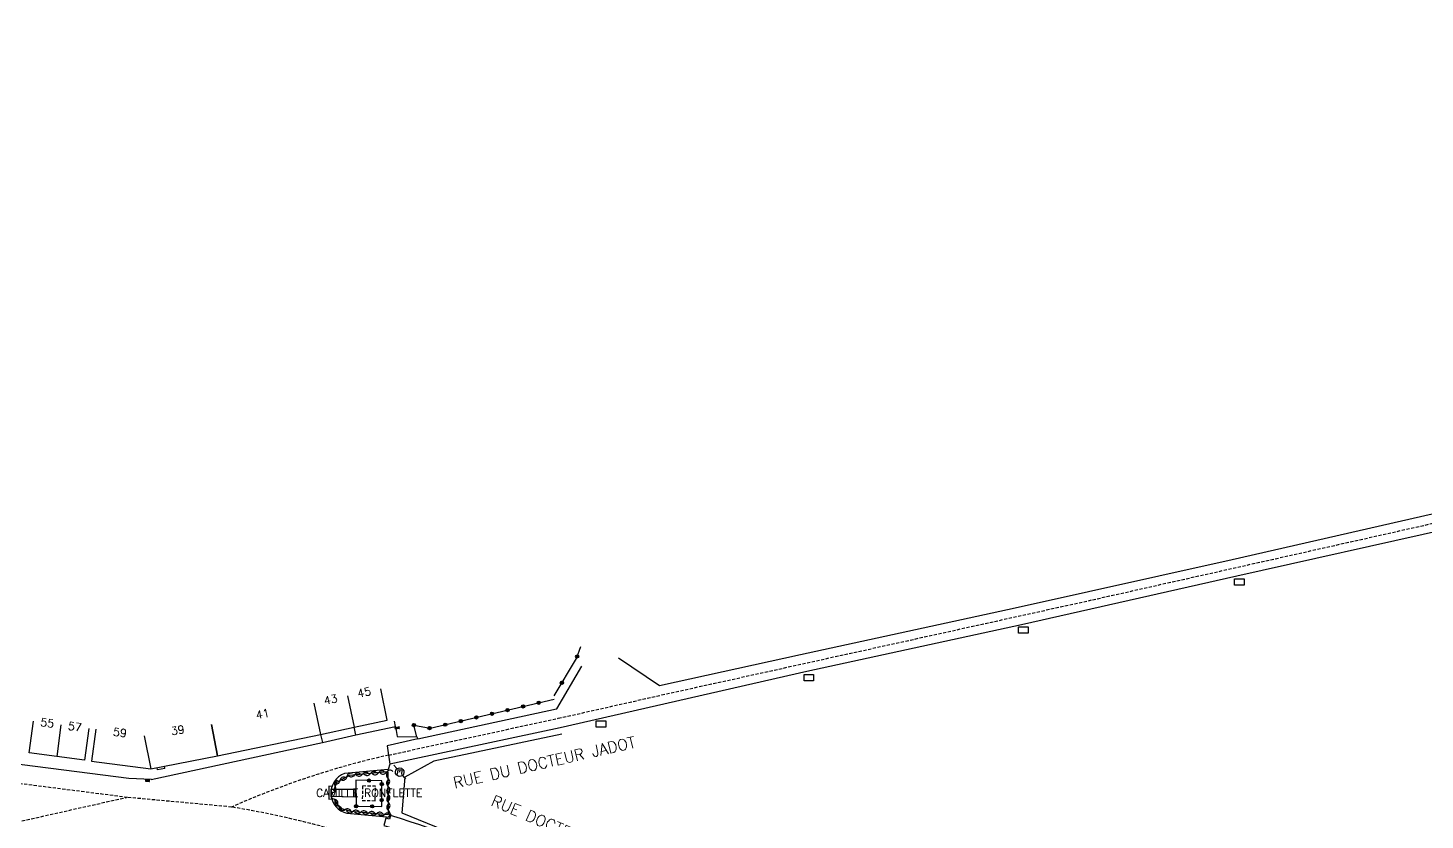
# Model space of a CAD drawing. Header units: millimetres. Extents: x 104999 to 106000, y 137000 to 138000.
# Drawn here: x 105400.2 to 105618.4, y 137814.3 to 137938 of the extents above; entities that cross this region are included whole.
import ezdxf
from ezdxf.enums import TextEntityAlignment as Align

# ---------------------------------------------------------------- set-up
doc = ezdxf.new("R2010")
doc.units = ezdxf.units.MM
doc.linetypes.add('DASHED', pattern=[0.75, 0.5, -0.25])
doc.layers.get('0').update_dxf_attribs({"linetype": 'CONTINUOUS'})
for name, color, linetype in [('W0001', 6, 'DASHED'), ('W0008', 7, 'CONTINUOUS'), ('W0100', 7, 'CONTINUOUS'), ('W0112', 1, 'DASHED'), ('W0310', 3, 'CONTINUOUS'), ('W0322', 7, 'CONTINUOUS'), ('W0330', 7, 'CONTINUOUS'), ('W0334', 7, 'CONTINUOUS'), ('W0400', 7, 'CONTINUOUS'), ('W0471', 7, 'CONTINUOUS'), ('W0984', 7, 'CONTINUOUS'), ('W0989', 7, 'CONTINUOUS'), ('W0991', 7, 'CONTINUOUS'), ('W1102', 7, 'CONTINUOUS'), ('W1471', 7, 'CONTINUOUS')]:
    doc.layers.add(name, color=color, linetype=linetype)
doc.styles.get("Standard").update_dxf_attribs({"font": 'romans.shx', "width": 0.85})

# ---------------------------------------------------------------- blocks, each defined once
blk = doc.blocks.new('T400')
for p, q in [((-0.15, 0.3), (0.15, 0.3)), ((-0.15, -0.25), (-0.15, 0.3)), ((-0.15, 0.15), (0.15, 0.15)), ((-0.15, 0), (0.15, 0)), ((0.15, 0.3), (0.15, -0.25)), ((-0.15, -0.15), (0.15, -0.15)), ((-0.15, -0.25), (-0.15, -0.3)), ((-0.15, -0.3), (0.15, -0.3)), ((0.15, -0.3), (0.15, -0.25))]:
    blk.add_line(p, q)
blk = doc.blocks.new('T471')
for p, q in [((-0.333334, 0.333334), (-0.333334, -0.333334)), ((-0.333334, 0.333334), (0.333334, 0.333334)), ((-0.333334, 0), (0, 0)), ((0.500001, 0.500001), (1.000002, 1.000002)), ((-0.500001, -0.500001), (-1.000002, -1.000002)), ((-0.333334, -0.333334), (0.333334, -0.333334))]:
    blk.add_line(p, q)
blk.add_ellipse((0, 0), major_axis=(0.471405, 0.471405), ratio=1, start_param=5.4977871438, end_param=11.780972451)
blk = doc.blocks.new('t310o')
at = {"color": 0, "linetype": 'Continuous'}
for centre, start, end in [((-0.5, 0.38), 216.8699, 323.1304), ((0.5, -0.37), 36.8699, 143.1303)]:
    blk.add_arc(centre, 0.625, start, end, dxfattribs=at)
blk = doc.blocks.new('t322o')
at = {"color": 0, "linetype": 'Continuous'}
for radius in [0.25, 0.15]:
    blk.add_circle((0, 0), radius, dxfattribs=at)
blk = doc.blocks.new('T1471')
at = {"color": 0, "linetype": 'Continuous', "flags": 128}
blk.add_lwpolyline([(-0.75, -0.5), (-0.75, 0.5), (0.75, 0.5), (0.75, -0.5), (-0.75, -0.5)], dxfattribs=at)

msp = doc.modelspace()

# ---------------------------------------------------------------- linework, layer by layer
at = {"layer": 'W0001'}
msp.add_lwpolyline([(105483.03, 137830.19), (105499.18, 137833.84), (105566.47, 137848.7), (105631.34, 137863.27), (105693.81, 137877.15), (105745.49, 137888.46), (105792.77, 137898.95), (105823.24, 137905.78), (105835.28, 137908.43), (105843.36, 137910.24), (105849.12, 137911.56), (105854.38, 137912.75), (105858.99, 137913.97), (105862.31, 137915.11), (105865.22, 137916.54), (105868.35, 137918.5), (105871.76, 137921.08), (105874.82, 137923.42), (105880.25, 137927.58), (105884.97, 137931.15), (105890.26, 137934.42), (105895.46, 137936.04), (105900.07, 137936.45)], dxfattribs=at)
for points in [[(105432, 137816.34), (105415.72, 137817.84), (105390.75, 137821.03), (105377.71, 137822.76), (105374.54, 137823.18), (105361.05, 137824.94), (105325.06, 137829.63), (105309.1, 137831.76), (105291.9, 137834.02), (105280.25, 137835.51), (105264.84, 137837.23), (105246.33, 137838.79), (105230.87, 137839.66), (105219.91, 137840.04), (105167.15, 137841.86), (105149.22, 137842.46), (105130.6, 137841.74, 0.314611)], [(105432, 137816.34, -0.048523), (105456.52, 137824.45), (105483.03, 137830.19)], [(105144.04, 137757.95), (105176.69, 137764.95), (105200.84, 137770.27), (105221.97, 137774.93), (105247.71, 137780.61), (105270.39, 137785.61), (105285.81, 137789.01), (105297.03, 137791.49), (105330.48, 137798.88), (105343.46, 137801.73), (105363.41, 137806.11), (105415.62, 137817.85, 0.591837)], [(105432, 137816.34, -0.039176), (105455.16, 137810.61, -0.057606), (105477.92, 137800.88), (105511.41, 137780.94), (105518.76, 137776.62), (105524.04, 137773.51), (105562.78, 137750.93), (105593.16, 137732.92), (105609.05, 137723.66), (105658.6, 137694.72), (105710.16, 137664.69), (105719.21, 137659.43), (105734.24, 137651.26), (105753.4, 137641.63), (105781.67, 137627.35), (105809.49, 137613.3, 0.003427), (105819.17, 137610.72), (105828.51, 137608.1, -0.075468), (105840.58, 137603.07)]]:
    msp.add_lwpolyline(points, format="xyb", dxfattribs=at)
at = {"layer": 'W0008'}
for points in [[(105900.1, 137937.89), (105900.04, 137935.02), (105896.15, 137934.76), (105892.57, 137933.88), (105888.98, 137932.15), (105883.55, 137928.24), (105875.21, 137921.81), (105867.71, 137916.17), (105861.84, 137913.21), (105855.01, 137911.33), (105836.71, 137907.38), (105823.79, 137904.56), (105791.5, 137897.3), (105756.41, 137889.5), (105719.74, 137881.49), (105685.56, 137873.93), (105653.16, 137866.73), (105622.07, 137859.79), (105589.02, 137852.36), (105555.36, 137844.81), (105521.85, 137837.48), (105483.31, 137828.71)], [(105900.11, 137937.98), (105894.44, 137937.38), (105889.35, 137935.68), (105884.66, 137932.82), (105874.52, 137925.09), (105867.89, 137919.97), (105864.27, 137917.64), (105862.42, 137916.74), (105857.86, 137915.15), (105838.24, 137910.46), (105823.68, 137907.22), (105790.15, 137899.73), (105755.71, 137892.02), (105718.34, 137883.95), (105685.25, 137876.65), (105652.32, 137869.27), (105621.34, 137862.48), (105588.29, 137854.94), (105554.37, 137847.41), (105520.88, 137840.1), (105498.81, 137835.28), (105492.44, 137839.56)], [(105482.75, 137831.66), (105482.78, 137831.67), (105486.68, 137838.32)], [(105419.45, 137820.63), (105446.18, 137826.42), (105451.43, 137827.59), (105457.63, 137828.93), (105457.86, 137827.33), (105460.94, 137827.3), (105461.07, 137827.01), (105482.75, 137831.66)]]:
    msp.add_lwpolyline(points, dxfattribs=at)
for points in [[(105419.52, 137820.62), (105415.98, 137820.79), (105391.12, 137823.96), (105382.91, 137825.06), (105374.31, 137826.21), (105347.09, 137829.83), (105328.03, 137832.27), (105305.96, 137835.16, -0.221148), (105295.96, 137839.8, -0.264041), (105294.34, 137849.72), (105298.65, 137866.59)], [(105483.31, 137828.71), (105456.73, 137823.01), (105456.47, 137822.22), (105449.63, 137821.57, 0.740603), (105450.03, 137815.37), (105456.76, 137814.78)]]:
    msp.add_lwpolyline(points, format="xyb", dxfattribs=at)
at = {"layer": 'W0100'}
for points in [[(105429.81, 137824.32), (105445.88, 137827.66), (105451.17, 137828.83), (105456.32, 137829.89), (105455.31, 137834.78)], [(105409.71, 137828.62), (105409.06, 137823.66), (105404.71, 137824.23), (105400.41, 137824.81), (105401.08, 137829.77)], [(105410.81, 137828.48), (105410.14, 137823.52), (105419.37, 137822.28), (105429.81, 137824.32), (105428.85, 137829.22)]]:
    msp.add_lwpolyline(points, dxfattribs=at)
at = {"layer": 'W0112'}
msp.add_lwpolyline([(105452.41, 137817.37), (105454.43, 137817.32), (105454.49, 137819.58), (105452.47, 137819.63)], close=True, dxfattribs=at)
at = {"layer": 'W0310'}
msp.add_lwpolyline([(105448.05, 137817.56), (105448.85, 137816.21), (105450.59, 137815.67), (105456.52, 137815.15), (105456.44, 137821.81), (105450.35, 137821.27), (105448.41, 137820.17), (105447.9, 137818.82)], dxfattribs=at)
at = {"layer": 'W0322'}
for points in [[(105482.36, 137833.7), (105485.86, 137839.52), (105486.54, 137841.39)], [(105460.48, 137829.13), (105463.04, 137828.64), (105482.36, 137833.18)]]:
    msp.add_lwpolyline(points, dxfattribs=at)
msp.add_lwpolyline([(105451.45, 137816.46), (105455.45, 137816.43), (105455.46, 137820.43), (105451.41, 137820.52)], close=True, dxfattribs=at)
at = {"layer": 'W0330'}
msp.add_lwpolyline([(105483.58, 137827.72), (105463.6, 137823.48), (105459.07, 137821.01), (105458.59, 137815.43), (105467.89, 137811.61), (105475.89, 137807.55), (105480.36, 137804.76), (105526.47, 137777.77), (105563.62, 137756.5), (105606.03, 137732.18), (105608.33, 137735.74)], dxfattribs=at)
at = {"layer": 'W0334'}
for p, q in [((105420.45, 137822.13), (105420.38, 137822.47)), ((105421.59, 137822.35), (105421.52, 137822.7))]:
    msp.add_line(p, q, dxfattribs=at)
for points in [[(105451.43, 137827.59), (105451.15, 137828.82)], [(105457.63, 137828.93), (105457.43, 137829.77)], [(105460.94, 137827.3), (105460.48, 137829.13)], [(105445.87, 137827.65), (105446.18, 137826.42)], [(105461.07, 137827.01), (105456.31, 137825.89), (105456.73, 137823.01)], [(105421.59, 137822.35), (105420.45, 137822.13)], [(105447.69, 137819.55), (105447.22, 137819.59), (105447.18, 137817.59), (105447.65, 137817.62)], [(105447.56, 137818.02), (105451.29, 137817.91), (105451.29, 137819.08), (105447.57, 137819.1)]]:
    msp.add_lwpolyline(points, dxfattribs=at)
msp.add_lwpolyline([(105616.64, 137725.15), (105615.62, 137725.48), (105615.25, 137725.21), (105611.3, 137727.52), (105566.52, 137753.6), (105526.03, 137777.24), (105517.61, 137782.17), (105513.78, 137784.47), (105480.23, 137804.49, 0.07005), (105456.83, 137815), (105456.66, 137814.45), (105456.11, 137814.61), (105455.89, 137813.8), (105455.79, 137813.43, -0.071669), (105479.29, 137802.95), (105512.85, 137782.92), (105516.7, 137780.62), (105525.12, 137775.68), (105565.62, 137752.05), (105610.4, 137725.96), (105659.95, 137697.02)], format="xyb", dxfattribs=at)
at = {"layer": 'W1102'}
for p, q in [((105450.09, 137833.71), (105451.17, 137828.83)), ((105444.87, 137832.55), (105445.88, 137827.66)), ((105405.36, 137829.19), (105404.71, 137824.23)), ((105418.36, 137827.46), (105419.37, 137822.28))]:
    msp.add_line(p, q, dxfattribs=at)
msp.add_lwpolyline([(105428.85, 137829.22), (105429.81, 137824.32)], dxfattribs=at)

# ---------------------------------------------------------------- block references
at = {"layer": 'W0310'}
for p, rotation in [((105456.2, 137821.79), 185.1157950173379), ((105448.18, 137819.56), 249.286666456978), ((105448.93, 137820.47), 209.442323930605), ((105450.02, 137821.08), 209.442323930605), ((105451.22, 137821.35), 185.1157950173379), ((105452.46, 137821.46), 185.1157950173379), ((105453.71, 137821.57), 185.1157950173379), ((105454.95, 137821.68), 185.1157950173379), ((105456.45, 137820.81), 90.72369043655641), ((105456.47, 137819.56), 90.72369043655641), ((105448.05, 137817.56), 300.642835059078), ((105456.48, 137818.31), 90.72369043655641), ((105456.5, 137817.06), 90.72369043655641), ((105448.69, 137816.48), 300.642835059078), ((105449.74, 137815.93), 342.672438624555), ((105450.95, 137815.64), 354.968619985584), ((105452.2, 137815.53), 354.968619985584), ((105453.44, 137815.42), 354.968619985584), ((105454.69, 137815.31), 354.968619985584), ((105456.51, 137815.81), 90.72369043655641), ((105455.93, 137815.2), 354.968619985584)]:
    msp.add_blockref('t310o', p, dxfattribs=dict(at, rotation=rotation))
at = {"layer": 'W0322'}
for p, rotation in [((105485.98, 137839.84), 70.05370684143874), ((105483.59, 137835.74), 58.94349483762876), ((105472.67, 137830.9), 13.2364027605452), ((105475.1, 137831.47), 13.2364027605452), ((105477.53, 137832.05), 13.2364027605452), ((105479.97, 137832.62), 13.2364027605452), ((105460.48, 137829.13), 349.17572261749), ((105462.93, 137828.66), 349.17572261749), ((105465.37, 137829.19), 13.2364027605452), ((105467.8, 137829.76), 13.2364027605452), ((105470.23, 137830.33), 13.2364027605452), ((105453.47, 137820.47), 178.83464980187), ((105455.46, 137819.92), 89.94993754480271), ((105451.45, 137816.46), 359.5567312068), ((105453.95, 137816.44), 359.5567312068), ((105455.45, 137817.42), 89.94993754480271)]:
    msp.add_blockref('t322o', p, dxfattribs=dict(at, rotation=rotation))
at = {"layer": 'W0400'}
for p, rotation in [((105457.89, 137828.68), 102.1524827833071), ((105418.89, 137820.47), 90)]:
    msp.add_blockref('T400', p, dxfattribs=dict(at, rotation=rotation))
at = {"layer": 'W0471', "rotation": 265.021562880031}
msp.add_blockref('T471', (105458.25, 137821.79), dxfattribs=at)
at = {"layer": 'W1471'}
for p in [(105589.37, 137851.47), (105555.65, 137843.96), (105522.16, 137836.54), (105489.7, 137829.3)]:
    msp.add_blockref('T1471', p, dxfattribs=at)

# ---------------------------------------------------------------- texts
at = {"layer": 'W0984'}
msp.add_text('CAMILLE RONFLETTE', height=1.25, dxfattribs=at).set_placement((105453.5, 137818.54), align=Align.MIDDLE)
at = {"layer": 'W0989'}
for s, rotation, p in [('RUE DU DOCTEUR JADOT', 12.7575, (105480.85, 137823.3)), ('RUE DOCTEUR JADOT', 336.8559, (105484.07, 137812.62))]:
    msp.add_text(s, height=1.75, rotation=rotation, dxfattribs=at).set_placement(p, align=Align.MIDDLE)
at = {"layer": 'W0991'}
for s, rotation, p in [('43', 12.4841, (105447.48, 137833.13)), ('45', 12.0248, (105452.71, 137834.25)), ('41', 11.7355, (105436.84, 137830.88)), ('55', 352.3468, (105403.22, 137829.48)), ('57', 352.5267, (105407.54, 137828.9)), ('59', 352.3304, (105414.58, 137827.97)), ('39', 9.5444, (105423.6, 137828.34))]:
    msp.add_text(s, height=1.25, rotation=rotation, dxfattribs=at).set_placement(p, align=Align.MIDDLE)

doc.saveas('drawing.dxf')
